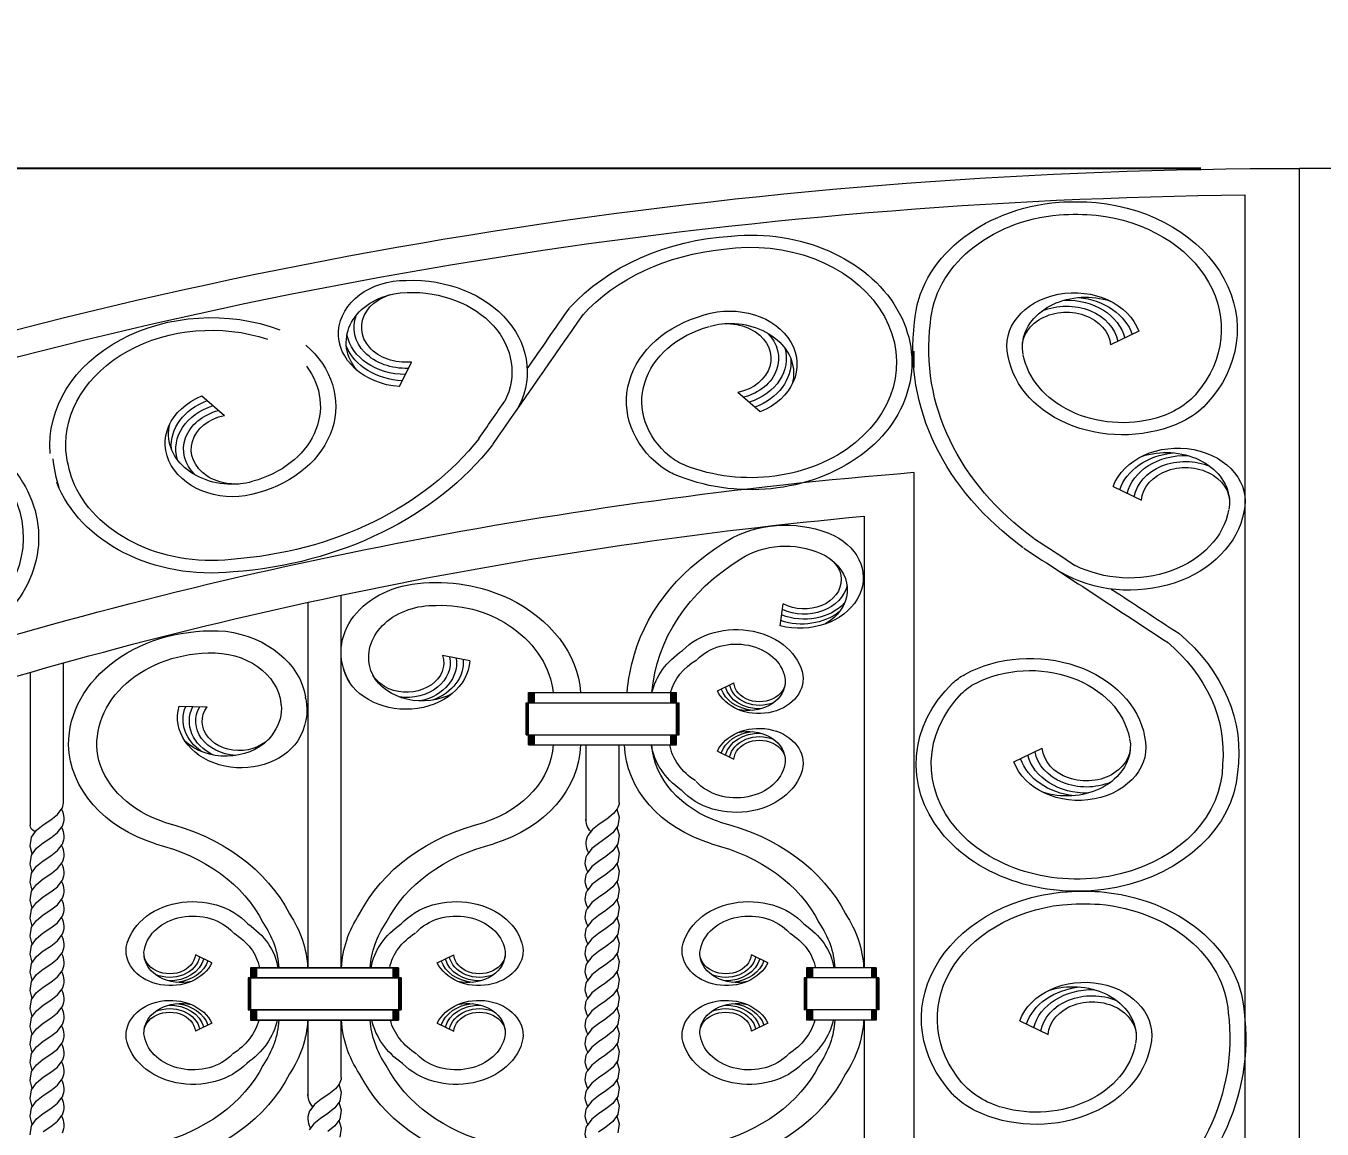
# Model space of a CAD drawing. Header units: inches. Extents: x 16.3 to 32.1, y 12.3 to 22.2.
# Drawn here: x 19.396 to 20.215, y 18.056 to 18.753 of the extents above; entities that cross this region are included whole.
import ezdxf

# ---------------------------------------------------------------- set-up
doc = ezdxf.new("R2010")
doc.units = ezdxf.units.IN
doc.header["$MEASUREMENT"] = 0
doc.styles.get("Standard").update_dxf_attribs({"font": 'arial.ttf'})
doc.dimstyles.get("Standard").update_dxf_attribs({"dimtxt": 0.1, "dimasz": 0.18, "dimexe": 0.18, "dimexo": 0.0625, "dimgap": 0.09, "dimtad": 0, "dimtoh": 1, "dimdec": 4, "dimzin": 0, "dimdsep": 46, "dimtxsty": 'Standard', "dimblk": 'OBLIQUE', "dimcen": 0.09, "dimadec": 0, "dimazin": 0, "dimtfac": 1, "dimtdec": 4, "dimtofl": 0, "dimtmove": 0, "dimatfit": 3, "dimldrblk": 'OBLIQUE', "dimfxl": 1, "dimtolj": 1, "dimtzin": 0, "dimarcsym": 0})

# ---------------------------------------------------------------- blocks, each defined once
blk = doc.blocks.new('_Oblique')
at = {"color": 0, "linetype": 'ByBlock', "lineweight": -2}
blk.add_line((-0.5, -0.5), (0.5, 0.5), dxfattribs=at)
blk = doc.blocks.new('*D2')
at = {"color": 0, "lineweight": -2, "transparency": 16777216}
for p, q in [((20.1381, 18.66304), (17.517, 18.66304)), ((17.697, 18.66304), (17.697, 17.95961)), ((17.697, 16.65912), (17.697, 17.36255)), ((20.1381, 16.65912), (17.517, 16.65912))]:
    blk.add_line(p, q, dxfattribs=at)
at = {"layer": 'Defpoints', "color": 0, "lineweight": 9, "transparency": 16777216}
for p in [(17.697, 18.66304), (20.2006, 18.66304), (20.2006, 16.65912)]:
    blk.add_point(p, dxfattribs=at)
at = {"color": 0, "lineweight": -2, "transparency": 16777216, "xscale": 0.18, "yscale": 0.18, "zscale": 0.18}
for p, rotation in [((17.697, 18.66304), 90), ((17.697, 16.65912), 270)]:
    blk.add_blockref('_Oblique', p, dxfattribs=dict(at, rotation=rotation))
at = {"color": 0, "lineweight": 9, "transparency": 16777216, "insert": (17.697, 17.66108), "char_height": 0.1, "attachment_point": 5, "rotation": 90}
blk.add_mtext('\\A1;2.0039', dxfattribs=at)

msp = doc.modelspace()

# ---------------------------------------------------------------- linework, layer by layer
at = {"lineweight": 9}
for p, q in [((20.2006, 16.65912), (20.2006, 18.66304)), ((20.2006, 16.65912), (20.2006, 18.66304)), ((20.16606, 18.64631), (20.16606, 17.6204)), ((20.09907, 18.56024), (20.08117, 18.55154)), ((19.95692, 18.54771), (19.95692, 18.53724)), ((19.63238, 18.52522), (19.63979, 18.54076)), ((19.50757, 18.51933), (19.52173, 18.50706)), ((19.86006, 18.50936), (19.8459, 18.52163)), ((19.95692, 18.47111), (19.95692, 17.6204)), ((20.08283, 18.46214), (20.10073, 18.45344)), ((19.92555, 18.4434), (19.92555, 18.15827)), ((19.57454, 18.15827), (19.57454, 18.38905)), ((19.59545, 18.15827), (19.59545, 18.39353)), ((19.87257, 18.37417), (19.87456, 18.38804)), ((19.6766, 18.35206), (19.65946, 18.35533)), ((19.41995, 18.3507), (19.41995, 18.26361)), ((19.39904, 18.3448), (19.39904, 18.24825)), ((19.83296, 18.33319), (19.8434, 18.33827)), ((19.7138, 18.29894), (19.7138, 18.33204)), ((19.7138, 18.33204), (19.8072, 18.33204)), ((19.7138, 18.3256), (19.7138, 18.33204)), ((19.71462, 18.3256), (19.71462, 18.33204)), ((19.71527, 18.3256), (19.71527, 18.33204)), ((19.71576, 18.3256), (19.71576, 18.33204)), ((19.71617, 18.3256), (19.71617, 18.33204)), ((19.71649, 18.3256), (19.71649, 18.33204)), ((19.71674, 18.3256), (19.71674, 18.33204)), ((19.7169, 18.3256), (19.7169, 18.33204)), ((19.71745, 18.3256), (19.71745, 18.33204)), ((19.80355, 18.3256), (19.80355, 18.33204)), ((19.8041, 18.3256), (19.8041, 18.33204)), ((19.80426, 18.3256), (19.80426, 18.33204)), ((19.80451, 18.3256), (19.80451, 18.33204)), ((19.80483, 18.3256), (19.80483, 18.33204)), ((19.80524, 18.3256), (19.80524, 18.33204)), ((19.80573, 18.3256), (19.80573, 18.33204)), ((19.80638, 18.3256), (19.80638, 18.33204)), ((19.8072, 18.29894), (19.8072, 18.33204)), ((19.8072, 18.3256), (19.8072, 18.33204)), ((19.49315, 18.32337), (19.51078, 18.32301)), ((19.71217, 18.30539), (19.71217, 18.3256)), ((19.71217, 18.3256), (19.80883, 18.3256)), ((19.71266, 18.30539), (19.71266, 18.3256)), ((19.71307, 18.30539), (19.71307, 18.3256)), ((19.7134, 18.30539), (19.7134, 18.3256)), ((19.71356, 18.30539), (19.71356, 18.3256)), ((19.80744, 18.30539), (19.80744, 18.3256)), ((19.8076, 18.30539), (19.8076, 18.3256)), ((19.80793, 18.30539), (19.80793, 18.3256)), ((19.80834, 18.30539), (19.80834, 18.3256)), ((19.80883, 18.30539), (19.80883, 18.3256)), ((19.71217, 18.30539), (19.80883, 18.30539)), ((19.7138, 18.29894), (19.7138, 18.30539)), ((19.7138, 18.29894), (19.8072, 18.29894)), ((19.71462, 18.29894), (19.71462, 18.30539)), ((19.71527, 18.29894), (19.71527, 18.30539)), ((19.71576, 18.29894), (19.71576, 18.30539)), ((19.71617, 18.29894), (19.71617, 18.30539)), ((19.71649, 18.29894), (19.71649, 18.30539)), ((19.71674, 18.29894), (19.71674, 18.30539)), ((19.7169, 18.29894), (19.7169, 18.30539)), ((19.71745, 18.29894), (19.71745, 18.30539)), ((19.75004, 18.25111), (19.75004, 18.29894)), ((19.77096, 18.26264), (19.77096, 18.29894)), ((19.80355, 18.29894), (19.80355, 18.30539)), ((19.8041, 18.29894), (19.8041, 18.30539)), ((19.80426, 18.29894), (19.80426, 18.30539)), ((19.80451, 18.29894), (19.80451, 18.30539)), ((19.80483, 18.29894), (19.80483, 18.30539)), ((19.80524, 18.29894), (19.80524, 18.30539)), ((19.80573, 18.29894), (19.80573, 18.30539)), ((19.80638, 18.29894), (19.80638, 18.30539)), ((19.8072, 18.29894), (19.8072, 18.30539)), ((19.83296, 18.29496), (19.8434, 18.28989)), ((20.0202, 18.28819), (20.0381, 18.29689)), ((19.41636, 18.25502), (19.41927, 18.25892)), ((19.41927, 18.25892), (19.41927, 18.25894)), ((19.76962, 18.25859), (19.76749, 18.25559)), ((19.76954, 18.25847), (19.77097, 18.25343)), ((19.40302, 18.24508), (19.40736, 18.24858)), ((19.40736, 18.24858), (19.4121, 18.25173)), ((19.4121, 18.25173), (19.41636, 18.25502)), ((19.75841, 18.24893), (19.75415, 18.24564)), ((19.76315, 18.25209), (19.75841, 18.24893)), ((19.76749, 18.25559), (19.76315, 18.25209)), ((19.77097, 18.25343), (19.77005, 18.2478)), ((19.39903, 18.23512), (19.39995, 18.24075)), ((19.39995, 18.24075), (19.40302, 18.24508)), ((19.40736, 18.23719), (19.4121, 18.24034)), ((19.4121, 18.24034), (19.41636, 18.24363)), ((19.41636, 18.24363), (19.41927, 18.24753)), ((19.41927, 18.24753), (19.41927, 18.24754)), ((19.75124, 18.24175), (19.75123, 18.24173)), ((19.75415, 18.24564), (19.75124, 18.24175)), ((19.76698, 18.24347), (19.76264, 18.23997)), ((19.77005, 18.2478), (19.76698, 18.24347)), ((19.76954, 18.24707), (19.77097, 18.24203)), ((19.77097, 18.24203), (19.77005, 18.2364)), ((19.40046, 18.23008), (19.39903, 18.23512)), ((19.39995, 18.22936), (19.40302, 18.23368)), ((19.40302, 18.23368), (19.40736, 18.23719)), ((19.4121, 18.22895), (19.41636, 18.23223)), ((19.41636, 18.23223), (19.41927, 18.23613)), ((19.41927, 18.23613), (19.41927, 18.23615)), ((19.75363, 18.23353), (19.75072, 18.22963)), ((19.7579, 18.23681), (19.75363, 18.23353)), ((19.76264, 18.23997), (19.7579, 18.23681)), ((19.76698, 18.23207), (19.76264, 18.22857)), ((19.77005, 18.2364), (19.76698, 18.23207)), ((19.76954, 18.23568), (19.77097, 18.23064)), ((19.39903, 18.22373), (19.39995, 18.22936)), ((19.40046, 18.21869), (19.39903, 18.22373)), ((19.40302, 18.22229), (19.40736, 18.22579)), ((19.40736, 18.22579), (19.4121, 18.22895)), ((19.41636, 18.22084), (19.41927, 18.22474)), ((19.41927, 18.22474), (19.41927, 18.22475)), ((19.75072, 18.22963), (19.75072, 18.22961)), ((19.7579, 18.22542), (19.75363, 18.22213)), ((19.76264, 18.22857), (19.7579, 18.22542)), ((19.77005, 18.22501), (19.76698, 18.22068)), ((19.76954, 18.22428), (19.77097, 18.21924)), ((19.77097, 18.23064), (19.77005, 18.22501)), ((19.39903, 18.21233), (19.39995, 18.21796)), ((19.39995, 18.21796), (19.40302, 18.22229)), ((19.40736, 18.2144), (19.4121, 18.21755)), ((19.4121, 18.21755), (19.41636, 18.22084)), ((19.75363, 18.22213), (19.75072, 18.21823)), ((19.75072, 18.21823), (19.75072, 18.21821)), ((19.76264, 18.21718), (19.7579, 18.21402)), ((19.76698, 18.22068), (19.76264, 18.21718)), ((19.77097, 18.21924), (19.77005, 18.21361)), ((19.40046, 18.20729), (19.39903, 18.21233)), ((19.39995, 18.20657), (19.40302, 18.21089)), ((19.40302, 18.21089), (19.40736, 18.2144)), ((19.4121, 18.20616), (19.41636, 18.20944)), ((19.41636, 18.20944), (19.41927, 18.21334)), ((19.41927, 18.21334), (19.41927, 18.21336)), ((19.75363, 18.21074), (19.75072, 18.20684)), ((19.7579, 18.21402), (19.75363, 18.21074)), ((19.76698, 18.20928), (19.76264, 18.20578)), ((19.77005, 18.21361), (19.76698, 18.20928)), ((19.76954, 18.21289), (19.77097, 18.20785)), ((19.77097, 18.20785), (19.77005, 18.20222)), ((19.39903, 18.20094), (19.39995, 18.20657)), ((19.40046, 18.1959), (19.39903, 18.20094)), ((19.39995, 18.19517), (19.40302, 18.1995)), ((19.40302, 18.1995), (19.40736, 18.203)), ((19.40736, 18.203), (19.4121, 18.20616)), ((19.41636, 18.19805), (19.41927, 18.20195)), ((19.41927, 18.20195), (19.41927, 18.20196)), ((19.75072, 18.20684), (19.75072, 18.20682)), ((19.75363, 18.19934), (19.75072, 18.19544)), ((19.7579, 18.20263), (19.75363, 18.19934)), ((19.76264, 18.20578), (19.7579, 18.20263)), ((19.77005, 18.20222), (19.76698, 18.19789)), ((19.76954, 18.20149), (19.77097, 18.19645)), ((19.39903, 18.18954), (19.39995, 18.19517)), ((19.40302, 18.1881), (19.40736, 18.19161)), ((19.40736, 18.19161), (19.4121, 18.19476)), ((19.4121, 18.19476), (19.41636, 18.19805)), ((19.75072, 18.19544), (19.75072, 18.19542)), ((19.7579, 18.19123), (19.75363, 18.18795)), ((19.76264, 18.19439), (19.7579, 18.19123)), ((19.76698, 18.19789), (19.76264, 18.19439)), ((19.77097, 18.19645), (19.77005, 18.19082)), ((19.40046, 18.1845), (19.39903, 18.18954)), ((19.39903, 18.17815), (19.39995, 18.18378)), ((19.39995, 18.18378), (19.40302, 18.1881)), ((19.40736, 18.18021), (19.4121, 18.18337)), ((19.4121, 18.18337), (19.41636, 18.18665)), ((19.41636, 18.18665), (19.41927, 18.19055)), ((19.41927, 18.19055), (19.41927, 18.19057)), ((19.75363, 18.18795), (19.75072, 18.18405)), ((19.75072, 18.18405), (19.75072, 18.18403)), ((19.76264, 18.18299), (19.7579, 18.17984)), ((19.76698, 18.18649), (19.76264, 18.18299)), ((19.77005, 18.19082), (19.76698, 18.18649)), ((19.76954, 18.1901), (19.77097, 18.18506)), ((19.77097, 18.18506), (19.77005, 18.17943)), ((19.40046, 18.17311), (19.39903, 18.17815)), ((19.39995, 18.17238), (19.40302, 18.17671)), ((19.40302, 18.17671), (19.40736, 18.18021)), ((19.4121, 18.17197), (19.41636, 18.17526)), ((19.41636, 18.17526), (19.41927, 18.17916)), ((19.41927, 18.17916), (19.41927, 18.17917)), ((19.75363, 18.17655), (19.75072, 18.17265)), ((19.7579, 18.17984), (19.75363, 18.17655)), ((19.76698, 18.1751), (19.76264, 18.1716)), ((19.77005, 18.17943), (19.76698, 18.1751)), ((19.76954, 18.1787), (19.77097, 18.17366)), ((19.39903, 18.16675), (19.39995, 18.17238)), ((19.40046, 18.16171), (19.39903, 18.16675)), ((19.40302, 18.16532), (19.40736, 18.16882)), ((19.40736, 18.16882), (19.4121, 18.17197)), ((19.41636, 18.16386), (19.41927, 18.16776)), ((19.41927, 18.16776), (19.41927, 18.16778)), ((19.51385, 18.16142), (19.50342, 18.16649)), ((19.65614, 18.16142), (19.66658, 18.16649)), ((19.75072, 18.17265), (19.75072, 18.17264)), ((19.7579, 18.16844), (19.75363, 18.16516)), ((19.76264, 18.1716), (19.7579, 18.16844)), ((19.77005, 18.16803), (19.76698, 18.16371)), ((19.76954, 18.16731), (19.77097, 18.16227)), ((19.77097, 18.17366), (19.77005, 18.16803)), ((19.86486, 18.16142), (19.85442, 18.16649)), ((19.39903, 18.15536), (19.39995, 18.16099)), ((19.39995, 18.16099), (19.40302, 18.16532)), ((19.40736, 18.15742), (19.4121, 18.16058)), ((19.4121, 18.16058), (19.41636, 18.16386)), ((19.5383, 18.15827), (19.5383, 18.12517)), ((19.5383, 18.15827), (19.5383, 18.15182)), ((19.5383, 18.15827), (19.5383, 18.15182)), ((19.5383, 18.15827), (19.5383, 18.12517)), ((19.5383, 18.15827), (19.63169, 18.15827)), ((19.63169, 18.15827), (19.5383, 18.15827)), ((19.53912, 18.15827), (19.53912, 18.15182)), ((19.53912, 18.15827), (19.53912, 18.15182)), ((19.53977, 18.15827), (19.53977, 18.15182)), ((19.53977, 18.15827), (19.53977, 18.15182)), ((19.54026, 18.15827), (19.54026, 18.15182)), ((19.54026, 18.15827), (19.54026, 18.15182)), ((19.54066, 18.15827), (19.54066, 18.15182)), ((19.54066, 18.15827), (19.54066, 18.15182)), ((19.54099, 18.15827), (19.54099, 18.15182)), ((19.54099, 18.15827), (19.54099, 18.15182)), ((19.54123, 18.15827), (19.54123, 18.15182)), ((19.54123, 18.15827), (19.54123, 18.15182)), ((19.5414, 18.15827), (19.5414, 18.15182)), ((19.5414, 18.15827), (19.5414, 18.15182)), ((19.54195, 18.15827), (19.54195, 18.15182)), ((19.54195, 18.15827), (19.54195, 18.15182)), ((19.62805, 18.15827), (19.62805, 18.15182)), ((19.62805, 18.15827), (19.62805, 18.15182)), ((19.6286, 18.15827), (19.6286, 18.15182)), ((19.6286, 18.15827), (19.6286, 18.15182)), ((19.62876, 18.15827), (19.62876, 18.15182)), ((19.62876, 18.15827), (19.62876, 18.15182)), ((19.62901, 18.15827), (19.62901, 18.15182)), ((19.62901, 18.15827), (19.62901, 18.15182)), ((19.62933, 18.15827), (19.62933, 18.15182)), ((19.62933, 18.15827), (19.62933, 18.15182)), ((19.62974, 18.15827), (19.62974, 18.15182)), ((19.62974, 18.15827), (19.62974, 18.15182)), ((19.63023, 18.15827), (19.63023, 18.15182)), ((19.63023, 18.15827), (19.63023, 18.15182)), ((19.63088, 18.15827), (19.63088, 18.15182)), ((19.63088, 18.15827), (19.63088, 18.15182)), ((19.63169, 18.15827), (19.63169, 18.12517)), ((19.63169, 18.15827), (19.63169, 18.15182)), ((19.63169, 18.15827), (19.63169, 18.15182)), ((19.63169, 18.15827), (19.63169, 18.12517)), ((19.75363, 18.16516), (19.75072, 18.16126)), ((19.75072, 18.16126), (19.75072, 18.16124)), ((19.76264, 18.1602), (19.7579, 18.15705)), ((19.76698, 18.16371), (19.76264, 18.1602)), ((19.77097, 18.16227), (19.77005, 18.15664)), ((19.93328, 18.15827), (19.88931, 18.15827)), ((19.88931, 18.15827), (19.88931, 18.15182)), ((19.88931, 18.15827), (19.88931, 18.12517)), ((19.89012, 18.15827), (19.89012, 18.15182)), ((19.89077, 18.15827), (19.89077, 18.15182)), ((19.89126, 18.15827), (19.89126, 18.15182)), ((19.89167, 18.15827), (19.89167, 18.15182)), ((19.89199, 18.15827), (19.89199, 18.15182)), ((19.89224, 18.15827), (19.89224, 18.15182)), ((19.8924, 18.15827), (19.8924, 18.15182)), ((19.89295, 18.15827), (19.89295, 18.15182)), ((19.93019, 18.15827), (19.93019, 18.15182)), ((19.93035, 18.15827), (19.93035, 18.15182)), ((19.93059, 18.15827), (19.93059, 18.15182)), ((19.93092, 18.15827), (19.93092, 18.15182)), ((19.93133, 18.15827), (19.93133, 18.15182)), ((19.93182, 18.15827), (19.93182, 18.15182)), ((19.93247, 18.15827), (19.93247, 18.15182)), ((19.93328, 18.15827), (19.93328, 18.12517)), ((19.40046, 18.15032), (19.39903, 18.15536)), ((19.39995, 18.14959), (19.40302, 18.15392)), ((19.40302, 18.15392), (19.40736, 18.15742)), ((19.4121, 18.14918), (19.41636, 18.15247)), ((19.41636, 18.15247), (19.41927, 18.15637)), ((19.41927, 18.15637), (19.41927, 18.15639)), ((19.53667, 18.15182), (19.53667, 18.13162)), ((19.53667, 18.15182), (19.53667, 18.13162)), ((19.53667, 18.15182), (19.63332, 18.15182)), ((19.63332, 18.15182), (19.53667, 18.15182)), ((19.53716, 18.15182), (19.53716, 18.13162)), ((19.53716, 18.15182), (19.53716, 18.13162)), ((19.53757, 18.15182), (19.53757, 18.13162)), ((19.53757, 18.15182), (19.53757, 18.13162)), ((19.53789, 18.15182), (19.53789, 18.13162)), ((19.53789, 18.15182), (19.53789, 18.13162)), ((19.53806, 18.15182), (19.53806, 18.13162)), ((19.53806, 18.15182), (19.53806, 18.13162)), ((19.63194, 18.15182), (19.63194, 18.13162)), ((19.63194, 18.15182), (19.63194, 18.13162)), ((19.6321, 18.15182), (19.6321, 18.13162)), ((19.6321, 18.15182), (19.6321, 18.13162)), ((19.63243, 18.15182), (19.63243, 18.13162)), ((19.63243, 18.15182), (19.63243, 18.13162)), ((19.63283, 18.15182), (19.63283, 18.13162)), ((19.63283, 18.15182), (19.63283, 18.13162)), ((19.63332, 18.15182), (19.63332, 18.13162)), ((19.63332, 18.15182), (19.63332, 18.13162)), ((19.75363, 18.15376), (19.75072, 18.14986)), ((19.7579, 18.15705), (19.75363, 18.15376)), ((19.76698, 18.15231), (19.76264, 18.14881)), ((19.77005, 18.15664), (19.76698, 18.15231)), ((19.76954, 18.15591), (19.77097, 18.15087)), ((19.77097, 18.15087), (19.77005, 18.14524)), ((19.93491, 18.15182), (19.88768, 18.15182)), ((19.88768, 18.15182), (19.88768, 18.13162)), ((19.88817, 18.15182), (19.88817, 18.13162)), ((19.88857, 18.15182), (19.88857, 18.13162)), ((19.8889, 18.15182), (19.8889, 18.13162)), ((19.88906, 18.15182), (19.88906, 18.13162)), ((19.93353, 18.15182), (19.93353, 18.13162)), ((19.93369, 18.15182), (19.93369, 18.13162)), ((19.93401, 18.15182), (19.93401, 18.13162)), ((19.93442, 18.15182), (19.93442, 18.13162)), ((19.93491, 18.15182), (19.93491, 18.13162)), ((19.39903, 18.14396), (19.39995, 18.14959)), ((19.40046, 18.13892), (19.39903, 18.14396)), ((19.39995, 18.1382), (19.40302, 18.14253)), ((19.40302, 18.14253), (19.40736, 18.14603)), ((19.40736, 18.14603), (19.4121, 18.14918)), ((19.41636, 18.14107), (19.41927, 18.14497)), ((19.41927, 18.14497), (19.41927, 18.14499)), ((19.75072, 18.14986), (19.75072, 18.14985)), ((19.75363, 18.14237), (19.75072, 18.13847)), ((19.7579, 18.14565), (19.75363, 18.14237)), ((19.76264, 18.14881), (19.7579, 18.14565)), ((19.77005, 18.14524), (19.76698, 18.14092)), ((19.76954, 18.14452), (19.77097, 18.13948)), ((19.39903, 18.13257), (19.39995, 18.1382)), ((19.40302, 18.13113), (19.40736, 18.13463)), ((19.40736, 18.13463), (19.4121, 18.13779)), ((19.4121, 18.13779), (19.41636, 18.14107)), ((19.75072, 18.13847), (19.75072, 18.13845)), ((19.7579, 18.13426), (19.75363, 18.13097)), ((19.76264, 18.13741), (19.7579, 18.13426)), ((19.76698, 18.14092), (19.76264, 18.13741)), ((19.77005, 18.13385), (19.76698, 18.12952)), ((19.77097, 18.13948), (19.77005, 18.13385)), ((19.40046, 18.12753), (19.39903, 18.13257)), ((19.39903, 18.12117), (19.39995, 18.1268)), ((19.39995, 18.1268), (19.40302, 18.13113)), ((19.40736, 18.12324), (19.4121, 18.12639)), ((19.4121, 18.12639), (19.41636, 18.12968)), ((19.41636, 18.12968), (19.41927, 18.13358)), ((19.41927, 18.13358), (19.41927, 18.1336)), ((19.53667, 18.13162), (19.63332, 18.13162)), ((19.63332, 18.13162), (19.53667, 18.13162)), ((19.5383, 18.13162), (19.5383, 18.12517)), ((19.5383, 18.13162), (19.5383, 18.12517)), ((19.53912, 18.13162), (19.53912, 18.12517)), ((19.53912, 18.13162), (19.53912, 18.12517)), ((19.53977, 18.13162), (19.53977, 18.12517)), ((19.53977, 18.13162), (19.53977, 18.12517)), ((19.54026, 18.13162), (19.54026, 18.12517)), ((19.54026, 18.13162), (19.54026, 18.12517)), ((19.54066, 18.13162), (19.54066, 18.12517)), ((19.54066, 18.13162), (19.54066, 18.12517)), ((19.54099, 18.13162), (19.54099, 18.12517)), ((19.54099, 18.13162), (19.54099, 18.12517)), ((19.54123, 18.13162), (19.54123, 18.12517)), ((19.54123, 18.13162), (19.54123, 18.12517)), ((19.5414, 18.13162), (19.5414, 18.12517)), ((19.5414, 18.13162), (19.5414, 18.12517)), ((19.54195, 18.13162), (19.54195, 18.12517)), ((19.54195, 18.13162), (19.54195, 18.12517)), ((19.62805, 18.13162), (19.62805, 18.12517)), ((19.62805, 18.13162), (19.62805, 18.12517)), ((19.6286, 18.13162), (19.6286, 18.12517)), ((19.6286, 18.13162), (19.6286, 18.12517)), ((19.62876, 18.13162), (19.62876, 18.12517)), ((19.62876, 18.13162), (19.62876, 18.12517)), ((19.62901, 18.13162), (19.62901, 18.12517)), ((19.62901, 18.13162), (19.62901, 18.12517)), ((19.62933, 18.13162), (19.62933, 18.12517)), ((19.62933, 18.13162), (19.62933, 18.12517)), ((19.62974, 18.13162), (19.62974, 18.12517)), ((19.62974, 18.13162), (19.62974, 18.12517)), ((19.63023, 18.13162), (19.63023, 18.12517)), ((19.63023, 18.13162), (19.63023, 18.12517)), ((19.63088, 18.13162), (19.63088, 18.12517)), ((19.63088, 18.13162), (19.63088, 18.12517)), ((19.63169, 18.13162), (19.63169, 18.12517)), ((19.63169, 18.13162), (19.63169, 18.12517)), ((19.75363, 18.13097), (19.75072, 18.12707)), ((19.75072, 18.12707), (19.75072, 18.12706)), ((19.76264, 18.12602), (19.7579, 18.12286)), ((19.76698, 18.12952), (19.76264, 18.12602)), ((19.76954, 18.13312), (19.77097, 18.12808)), ((19.77097, 18.12808), (19.77005, 18.12245)), ((19.93491, 18.13162), (19.88768, 18.13162)), ((19.88931, 18.13162), (19.88931, 18.12517)), ((19.89012, 18.13162), (19.89012, 18.12517)), ((19.89077, 18.13162), (19.89077, 18.12517)), ((19.89126, 18.13162), (19.89126, 18.12517)), ((19.89167, 18.13162), (19.89167, 18.12517)), ((19.89199, 18.13162), (19.89199, 18.12517)), ((19.89224, 18.13162), (19.89224, 18.12517)), ((19.8924, 18.13162), (19.8924, 18.12517)), ((19.89295, 18.13162), (19.89295, 18.12517)), ((19.93019, 18.13162), (19.93019, 18.12517)), ((19.93035, 18.13162), (19.93035, 18.12517)), ((19.93059, 18.13162), (19.93059, 18.12517)), ((19.93092, 18.13162), (19.93092, 18.12517)), ((19.93133, 18.13162), (19.93133, 18.12517)), ((19.93182, 18.13162), (19.93182, 18.12517)), ((19.93247, 18.13162), (19.93247, 18.12517)), ((19.40046, 18.11613), (19.39903, 18.12117)), ((19.39995, 18.11541), (19.40302, 18.11974)), ((19.40302, 18.11974), (19.40736, 18.12324)), ((19.4121, 18.115), (19.41636, 18.11828)), ((19.41636, 18.11828), (19.41927, 18.12218)), ((19.41927, 18.12218), (19.41927, 18.1222)), ((19.51385, 18.12318), (19.50342, 18.11811)), ((19.5383, 18.12517), (19.63169, 18.12517)), ((19.63169, 18.12517), (19.5383, 18.12517)), ((19.57454, 18.07734), (19.57454, 18.12517)), ((19.59545, 18.08886), (19.59545, 18.12517)), ((19.65614, 18.12318), (19.66658, 18.11811)), ((19.75363, 18.11958), (19.75072, 18.11568)), ((19.7579, 18.12286), (19.75363, 18.11958)), ((19.76698, 18.11813), (19.76264, 18.11462)), ((19.77005, 18.12245), (19.76698, 18.11813)), ((19.76954, 18.12173), (19.77097, 18.11669)), ((19.86486, 18.12318), (19.85442, 18.11811)), ((19.93328, 18.12517), (19.88931, 18.12517)), ((19.92555, 18.12517), (19.92555, 17.81072)), ((20.02392, 18.12478), (20.04181, 18.11609)), ((19.39903, 18.10978), (19.39995, 18.11541)), ((19.40046, 18.10474), (19.39903, 18.10978)), ((19.40302, 18.10834), (19.40736, 18.11184)), ((19.40736, 18.11184), (19.4121, 18.115)), ((19.41636, 18.10689), (19.41927, 18.11079)), ((19.41927, 18.11079), (19.41927, 18.11081)), ((19.75072, 18.11568), (19.75072, 18.11566)), ((19.7579, 18.11147), (19.75363, 18.10818)), ((19.76264, 18.11462), (19.7579, 18.11147)), ((19.77005, 18.11106), (19.76698, 18.10673)), ((19.76954, 18.11033), (19.77097, 18.10529)), ((19.77097, 18.11669), (19.77005, 18.11106)), ((19.39903, 18.09838), (19.39995, 18.10401)), ((19.39995, 18.10401), (19.40302, 18.10834)), ((19.40736, 18.10045), (19.4121, 18.1036)), ((19.4121, 18.1036), (19.41636, 18.10689)), ((19.75363, 18.10818), (19.75072, 18.10428)), ((19.75072, 18.10428), (19.75072, 18.10427)), ((19.76264, 18.10323), (19.7579, 18.10008)), ((19.76698, 18.10673), (19.76264, 18.10323)), ((19.77097, 18.10529), (19.77005, 18.09966)), ((19.40046, 18.09334), (19.39903, 18.09838)), ((19.39995, 18.09262), (19.40302, 18.09695)), ((19.40302, 18.09695), (19.40736, 18.10045)), ((19.4121, 18.09221), (19.41636, 18.09549)), ((19.41636, 18.09549), (19.41927, 18.09939)), ((19.41927, 18.09939), (19.41927, 18.09941)), ((19.75363, 18.09679), (19.75072, 18.09289)), ((19.75072, 18.09289), (19.75072, 18.09287)), ((19.7579, 18.10008), (19.75363, 18.09679)), ((19.76698, 18.09534), (19.76264, 18.09183)), ((19.77005, 18.09966), (19.76698, 18.09534)), ((19.76954, 18.09894), (19.77097, 18.0939)), ((19.77097, 18.0939), (19.77005, 18.08827)), ((19.39903, 18.08699), (19.39995, 18.09262)), ((19.40046, 18.08195), (19.39903, 18.08699)), ((19.39995, 18.08122), (19.40302, 18.08555)), ((19.40302, 18.08555), (19.40736, 18.08905)), ((19.40736, 18.08905), (19.4121, 18.09221)), ((19.41636, 18.0841), (19.41927, 18.088)), ((19.41927, 18.088), (19.41927, 18.08802)), ((19.59412, 18.08481), (19.59199, 18.08181)), ((19.59403, 18.08469), (19.59546, 18.07965)), ((19.75363, 18.08539), (19.75072, 18.08149)), ((19.7579, 18.08868), (19.75363, 18.08539)), ((19.76264, 18.09183), (19.7579, 18.08868)), ((19.77005, 18.08827), (19.76698, 18.08394)), ((19.76954, 18.08754), (19.77097, 18.0825)), ((19.39903, 18.07559), (19.39995, 18.08122)), ((19.40302, 18.07416), (19.40736, 18.07766)), ((19.40736, 18.07766), (19.4121, 18.08081)), ((19.4121, 18.08081), (19.41636, 18.0841)), ((19.41636, 18.0727), (19.41927, 18.0766)), ((19.41927, 18.0766), (19.41927, 18.07662)), ((19.58765, 18.07831), (19.58291, 18.07516)), ((19.59199, 18.08181), (19.58765, 18.07831)), ((19.59546, 18.07965), (19.59455, 18.07402)), ((19.75072, 18.08149), (19.75072, 18.08148)), ((19.7579, 18.07729), (19.75363, 18.074)), ((19.76264, 18.08044), (19.7579, 18.07729)), ((19.76698, 18.08394), (19.76264, 18.08044)), ((19.77005, 18.07687), (19.76698, 18.07255)), ((19.77097, 18.0825), (19.77005, 18.07687)), ((19.40046, 18.07055), (19.39903, 18.07559)), ((19.39903, 18.0642), (19.39995, 18.06983)), ((19.39995, 18.06983), (19.40302, 18.07416)), ((19.40736, 18.06626), (19.4121, 18.06942)), ((19.4121, 18.06942), (19.41636, 18.0727)), ((19.57864, 18.07187), (19.57573, 18.06797)), ((19.58291, 18.07516), (19.57864, 18.07187)), ((19.59148, 18.0697), (19.58713, 18.06619)), ((19.59455, 18.07402), (19.59148, 18.0697)), ((19.59403, 18.0733), (19.59546, 18.06826)), ((19.59546, 18.06826), (19.59455, 18.06263)), ((19.75363, 18.074), (19.75072, 18.0701)), ((19.75072, 18.0701), (19.75072, 18.07008)), ((19.76264, 18.06905), (19.7579, 18.06589)), ((19.76698, 18.07255), (19.76264, 18.06905)), ((19.76954, 18.07615), (19.77097, 18.07111)), ((19.77097, 18.07111), (19.77005, 18.06548)), ((19.40046, 18.05916), (19.39903, 18.0642)), ((19.39995, 18.05844), (19.40302, 18.06276)), ((19.40302, 18.06276), (19.40736, 18.06626)), ((19.4121, 18.05802), (19.41636, 18.06131)), ((19.41636, 18.06131), (19.41927, 18.06521)), ((19.41927, 18.06521), (19.41927, 18.06523)), ((19.57573, 18.06797), (19.57573, 18.06795)), ((19.58239, 18.06304), (19.57813, 18.05975)), ((19.58713, 18.06619), (19.58239, 18.06304)), ((19.59455, 18.06263), (19.59148, 18.0583)), ((19.59403, 18.0619), (19.59546, 18.05686)), ((19.75363, 18.0626), (19.75072, 18.0587)), ((19.7579, 18.06589), (19.75363, 18.0626)), ((19.76698, 18.06115), (19.76264, 18.05765)), ((19.77005, 18.06548), (19.76698, 18.06115)), ((19.76954, 18.06475), (19.77097, 18.05971)), ((19.39903, 18.0528), (19.39995, 18.05844)), ((19.40736, 18.05487), (19.4121, 18.05802)), ((19.57813, 18.05975), (19.57522, 18.05585)), ((19.59148, 18.0583), (19.58713, 18.0548)), ((19.59546, 18.05686), (19.59455, 18.05123)), ((19.75072, 18.0587), (19.75072, 18.05869)), ((19.76264, 18.05765), (19.7579, 18.0545)), ((19.77097, 18.05971), (19.77005, 18.05408))]:
    msp.add_line(p, q, dxfattribs=at)
at = {"lineweight": 9, "extrusion": (0, 0, -1)}
for centre, major_axis, start_param, end_param in [((20.2006, 16.59431), (2.61432, 0), 4.332138, 4.712389), ((20.2006, 16.59431), (-2.5934, 0), 1.190545, 1.557478), ((20.05924, 18.56153), (0.10193, 0), 3.196077, 4.610275), ((20.05874, 18.53018), (0.14136, 0), 4.642319, 4.80736), ((20.05924, 18.56153), (-0.10193, 0), 1.697812, 3.770406), ((20.05924, 18.56153), (0.09189, 0), 3.19367, 4.599078), ((20.05872, 18.53197), (-0.12903, 0), 1.494203, 1.675052), ((20.05924, 18.56153), (-0.09189, 0), 1.71177, 3.727952), ((19.8527, 18.51035), (0.13945, 0), 3.766416, 4.634106), ((19.8527, 18.51035), (0.13945, 0), 3.766416, 4.634106), ((19.85415, 18.54055), (0.1016, 0), 4.590437, 8.355007), ((19.8541, 18.54049), (0.09196, 0), 4.526032, 8.321415), ((19.8527, 18.51035), (0.12941, 0), 3.766416, 4.59125), ((19.63629, 18.55872), (0.04251, 0), 1.662999, 4.718824), ((19.63997, 18.53465), (0.07301, 0), 4.665774, 6.725201), ((19.63624, 18.56263), (0.02786, 0), 1.443045, 4.721778), ((19.63997, 18.53465), (0.0633, 0), 4.665774, 6.664784), ((20.05823, 18.55088), (0.04251, 0), 2.945419, 6.001244), ((19.63867, 18.55317), (-0.04001, 0), -0.586649, 1.300117), ((19.84074, 18.53933), (-0.04251, 0), 1.184884, 4.240708), ((20.06556, 18.55007), (0.04001, 0), 3.222533, 5.109299), ((20.05336, 18.55018), (0.03271, 0), 4.223961, 6.143837), ((20.05336, 18.55018), (0.03757, 0), 4.678621, 6.08814), ((20.05602, 18.55005), (0.04015, 0), -1.440537, -0.258804), ((19.51348, 18.48814), (0.10193, 0), 3.078869, 5.151463), ((19.63624, 18.56263), (-0.03271, 0), 4.661999, 6.581875), ((78.11735, -6.83779), (-66.61815, 0), 0.501153, 0.502934), ((78.11735, -6.83779), (66.62819, 0), 3.643696, 3.644527), ((19.8486, 18.51589), (-0.07301, 0), -0.791794, 1.237934), ((20.05336, 18.55018), (-0.02786, 0), -0.199128, 3.079605), ((19.51348, 18.48814), (0.09189, 0), 3.092828, 5.10901), ((19.8486, 18.51589), (-0.0633, 0), -0.760804, 1.237934), ((19.83896, 18.54298), (-0.02786, 0), 1.18193, 4.460663), ((19.84113, 18.53348), (0.04001, 0), 4.603591, 6.490356), ((19.83896, 18.54298), (0.03271, 0), -0.678167, 1.241709), ((20.17185, 18.54904), (0.21545, 0), 2.313994, 3.240774), ((20.17185, 18.54904), (-0.20542, 0), -0.827599, 0.100288), ((19.51903, 18.5128), (0.07301, 0), -0.734535, 1.237934), ((19.63624, 18.56263), (0.03757, 0), 1.576103, 2.985622), ((19.6369, 18.56059), (-0.04015, 0), -1.501731, -0.319998), ((19.83896, 18.54298), (0.03757, 0), -0.223507, 1.186012), ((20.08879, 18.55256), (0.07301, 0), 1.026, 2.998469), ((20.08879, 18.55256), (0.0633, 0), 1.228931, 2.998469), ((19.51903, 18.5128), (-0.0633, 0), 2.609988, 4.379527), ((19.8393, 18.54089), (-0.04015, 0), 3.082113, 4.263846), ((19.52689, 18.48936), (-0.04251, 0), 4.326476, 7.382301), ((20.09266, 18.54396), (0.05176, 0), 0.58636, 1.228931), ((19.30289, 18.42999), (0.1016, 0), 4.538077, 8.302647), ((19.52833, 18.4878), (-0.04015, 0), -0.05948, 1.122253), ((19.52867, 18.48571), (0.03757, 0), 2.918086, 4.327605), ((19.52867, 18.48571), (-0.03271, 0), -0.678167, 1.241709), ((78.11735, -6.83779), (-66.62819, 0), 0.501153, 0.50166), ((20.0998, 18.53818), (0.05176, 0), 0.628813, 1.026), ((19.30284, 18.42993), (0.09196, 0), 4.473672, 8.269055), ((19.52867, 18.48571), (0.02786, 0), 1.18193, 4.460663), ((19.5265, 18.49521), (0.04001, 0), 1.461998, 3.348764), ((19.50774, 18.57801), (0.20542, 0), 0.553459, 1.481346), ((19.50774, 18.57801), (-0.21545, 0), 3.695052, 4.621831), ((20.12366, 18.45278), (-0.04251, 0), 0.281942, 3.337766), ((19.55463, 18.48819), (-0.14136, 0), -0.242355, -0.077314), ((19.55026, 18.49331), (0.12903, 0), 2.875261, 3.05611), ((19.82898, 18.50112), (-0.03622, 0), -1.103363, -0.760804), ((20.12587, 18.45195), (0.04015, 0), 3.400397, 4.58213), ((20.12853, 18.45208), (-0.03757, 0), 0.195046, 1.604564), ((20.12853, 18.45208), (-0.03271, 0), 0.139349, 2.059224), ((20.11634, 18.45197), (-0.04001, 0), 1.173886, 3.060652), ((20.2006, 16.59431), (2.38426, 0), 4.332138, 4.610005), ((19.82275, 18.49518), (-0.03622, 0), -1.069771, -0.791794), ((20.12853, 18.45208), (0.02786, 0), 3.20358, 6.482313), ((19.51348, 18.48814), (0.10193, 0), 1.435541, 2.849739), ((19.51348, 18.48814), (-0.09189, 0), 4.574727, 5.980135), ((20.0931, 18.45446), (-0.07301, 0), 3.284716, 5.344144), ((20.0931, 18.45446), (-0.0633, 0), 3.284716, 5.283726), ((20.2006, 16.59431), (2.35288, 0), 4.332138, 4.59522), ((19.87608, 18.3892), (-0.06132, 0), 0.996105, 2.090898), ((19.93529, 18.32782), (-0.1588, 0), 0.227639, 0.948643), ((19.88483, 18.4045), (0.04024, 0), -1.000669, 1.880258), ((-22.42428, -22.20352), (66.62819, 0), -0.879904, -0.879398), ((19.87608, 18.3892), (-0.04465, 0), 0.88358, 2.090898), ((-22.42428, -22.20352), (66.61815, 0), -0.879904, -0.878123), ((19.93788, 18.32518), (-0.14645, 0), 0.059294, 0.907855), ((19.88779, 18.40331), (0.0234, 0), -1.106699, 2.172034), ((19.8814, 18.39698), (0.03361, 0), -0.826631, 0.953367), ((19.65086, 18.35743), (0.05545, 0), 2.670848, 4.582978), ((19.65549, 18.33158), (0.08845, 0), 4.578692, 5.259267), ((19.88779, 18.40331), (0.02748, 0), 0.174797, 2.094673), ((-22.42428, -22.20352), (66.62819, 0), -0.878954, -0.878123), ((19.65439, 18.35428), (0.04147, 0), 2.966882, 4.739023), ((19.65802, 18.33438), (0.06665, 0), 4.674551, 5.466275), ((19.65242, 18.32761), (0.09434, 0), -1.023747, -0.059481), ((19.88779, 18.40331), (0.03155, 0), 0.629457, 2.038976), ((19.88631, 18.40198), (0.03372, 0), 0.793484, 1.975217), ((19.51415, 18.29925), (0.09075, 0), 3.137361, 4.806312), ((19.65124, 18.32673), (-0.07837, 0), 2.30321, 3.055734), ((19.84486, 18.33811), (0.04258, 0), 3.793341, 6.140062), ((19.51233, 18.32306), (-0.06113, 0), 1.740486, 3.011585), ((19.84486, 18.33811), (0.03101, 0), 3.793341, 6.140062), ((20.02282, 18.29373), (0.12941, 0), -0.756235, 0.0686), ((20.02282, 18.29373), (0.13945, 0), -0.756235, 0.111455), ((20.02282, 18.29373), (0.13945, 0), -0.756235, 0.111455), ((19.51449, 18.29926), (-0.07324, 0), -0.17549, 1.529002), ((19.51345, 18.32226), (-0.04416, 0), 1.525181, 3.063652), ((19.6368, 18.35071), (0.0234, 0), -0.252172, 3.026561), ((19.97451, 18.32071), (0.19904, 0), 3.212744, 3.36874), ((19.84744, 18.32426), (0.05661, 0), 3.316258, 4.013205), ((20.03048, 18.29587), (-0.07301, 0), 0.968741, 2.998469), ((19.63639, 18.35332), (0.04024, 0), 0.039605, 2.920531), ((19.6368, 18.35071), (-0.02748, 0), 2.966782, 4.886658), ((19.6368, 18.35071), (0.03155, 0), -0.119114, 1.290405), ((19.63888, 18.35135), (-0.03372, 0), 3.086237, 4.267971), ((19.84728, 18.32453), (0.04491, 0), 3.354626, 4.058509), ((20.03048, 18.29587), (-0.0633, 0), 0.999731, 2.998469), ((19.6465, 18.35329), (0.03361, 0), 0.966495, 2.746493), ((19.85918, 18.34086), (-0.02795, 0), 3.048495, 5.929422), ((19.85962, 18.33906), (-0.01625, 0), 2.942465, 6.221198), ((20.00964, 18.31986), (0.03622, 0), 3.832357, 4.110334), ((19.85807, 18.33914), (0.02342, 0), 1.701055, 2.882789), ((19.85962, 18.33906), (0.02191, 0), 1.537028, 2.946547), ((19.85962, 18.33906), (-0.01908, 0), 4.223961, 6.143837), ((19.85251, 18.33912), (0.02334, 0), 0.08094, 1.860939), ((20.06003, 18.2869), (0.1016, 0), 0.067786, 3.832357), ((20.05997, 18.28695), (0.09196, 0), 0.003382, 3.798764), ((20.01584, 18.3139), (-0.03622, 0), 0.657172, 0.999731), ((19.5324, 18.31635), (-0.04024, 0), 3.624454, 6.50538), ((19.52936, 18.31496), (-0.03372, 0), -0.864579, 0.317155), ((19.53116, 18.31391), (0.03155, 0), 2.112987, 3.522506), ((19.53116, 18.31391), (0.02748, 0), 1.658327, 3.578203), ((19.53116, 18.31391), (-0.0234, 0), 3.518424, 6.797156), ((19.52117, 18.32143), (0.03655, 0), -0.096361, 0.518682), ((19.6096, 18.3282), (0.05229, 0), 3.045232, 3.063652), ((19.51811, 18.32119), (0.05575, 0), -0.158645, 0.460997), ((19.6248, 18.33469), (-0.05229, 0), -0.158645, -0.130007), ((19.85918, 18.2873), (0.02795, 0), 3.495356, 6.376283), ((19.85807, 18.28902), (-0.02342, 0), 0.258804, 1.440537), ((19.85962, 18.28909), (0.02191, 0), 3.336638, 4.746157), ((19.85251, 18.28903), (0.02334, 0), 4.422247, 6.202245), ((19.51015, 18.30029), (0.08676, 0), 1.946654, 3.122047), ((19.52263, 18.3184), (-0.03361, 0), 3.798492, 5.57849), ((19.6586, 18.30175), (-0.07084, 0), 3.191635, 4.310748), ((19.65985, 18.30029), (-0.08676, 0), 3.161138, 4.336531), ((19.86115, 18.30029), (-0.08676, 0), -1.194939, -0.019545), ((19.84829, 18.30447), (-0.05741, 0), -0.844992, -0.122022), ((19.8624, 18.30175), (0.07084, 0), 1.972438, 3.091551), ((19.84836, 18.3043), (-0.04594, 0), -0.88405, -0.147937), ((19.85962, 18.28909), (0.01908, 0), 3.280941, 5.200817), ((19.85962, 18.28909), (-0.01625, 0), 0.061988, 3.34072), ((20.06104, 18.29755), (-0.04251, 0), 2.945419, 6.001244), ((20.06591, 18.29825), (-0.02786, 0), 2.942465, 6.221198), ((20.06325, 18.29838), (-0.04015, 0), -1.440537, -0.258804), ((20.06591, 18.29825), (0.03757, 0), 1.537028, 2.946547), ((20.06591, 18.29825), (-0.03271, 0), 4.223961, 6.143837), ((20.05371, 18.29836), (-0.04001, 0), 3.222533, 5.109299), ((19.5114, 18.30175), (0.07084, 0), 1.972438, 2.914662), ((19.84486, 18.29005), (-0.04258, 0), 3.284716, 5.66399), ((19.84486, 18.29005), (-0.03101, 0), 3.284716, 5.66399), ((19.40228, 18.2525), (0.01812, 0), -0.418478, 0.356149), ((19.3956, 18.26346), (-0.02436, 0), 3.133545, 3.378221), ((19.7605, 18.26264), (0.01046, 0), 0, 0.51147), ((19.40552, 18.24858), (-0.00649, 0), -1.056819, -0.064307), ((19.44637, 18.15534), (-0.12551, 0), 1.872886, 2.761174), ((19.72363, 18.15534), (-0.12551, 0), 0.380418, 1.268707), ((19.76722, 18.25196), (-0.01721, 0), -0.605864, 0.062232), ((19.79737, 18.15534), (-0.12551, 0), 1.872886, 2.761174), ((19.40228, 18.24111), (-0.01812, 0), 2.723114, 3.497742), ((19.76823, 18.23677), (-0.01812, 0), -0.418478, 0.356149), ((19.40228, 18.22971), (-0.01812, 0), 2.723114, 3.497742), ((19.44637, 18.15534), (-0.10733, 0), 1.872886, 2.761174), ((19.72363, 18.15534), (0.10733, 0), 3.522011, 4.4103), ((19.79737, 18.15534), (-0.10733, 0), 1.872886, 2.761174), ((19.40228, 18.21832), (-0.01812, 0), 2.723114, 3.497742), ((19.76772, 18.22465), (-0.01812, 0), -0.418478, 0.356149), ((19.76772, 18.21325), (-0.01812, 0), -0.418478, 0.356149), ((19.40228, 18.20692), (-0.01812, 0), 2.723114, 3.497742), ((19.40228, 18.19553), (-0.01812, 0), 2.723114, 3.497742), ((19.50196, 18.16633), (0.04258, 0), 3.284716, 5.66399), ((19.66803, 18.16633), (0.04258, 0), 3.760788, 6.140062), ((19.76772, 18.20186), (-0.01812, 0), -0.418478, 0.356149), ((19.85297, 18.16633), (0.04258, 0), 3.284716, 5.66399), ((20.06375, 18.12607), (0.10193, 0), 2.51278, 4.585373), ((20.06424, 18.09472), (-0.14136, 0), 1.475825, 1.640866), ((20.06375, 18.12607), (0.10193, 0), -1.468682, -0.054484), ((19.50196, 18.16633), (0.03101, 0), 3.284716, 5.66399), ((19.47411, 18.15537), (0.10026, 0), -0.482989, -0.036611), ((19.69589, 18.15537), (-0.10026, 0), 0.036611, 0.482989), ((19.66803, 18.16633), (0.03101, 0), 3.760788, 6.140062), ((19.76772, 18.19046), (-0.01812, 0), -0.418478, 0.356149), ((19.85297, 18.16633), (0.03101, 0), 3.284716, 5.66399), ((19.82511, 18.15537), (-0.10026, 0), 2.658604, 3.104981), ((20.06375, 18.12607), (-0.09189, 0), -0.58636, 1.429822), ((20.06426, 18.09651), (-0.12903, 0), 1.46654, 1.64739), ((20.06375, 18.12607), (0.09189, 0), -1.457485, -0.052077), ((19.40228, 18.18413), (-0.01812, 0), 2.723114, 3.497742), ((19.50107, 18.15281), (0.05489, 0), -0.865728, -0.126108), ((19.47364, 18.15546), (0.08255, 0), -0.501645, -0.043017), ((19.69635, 18.15546), (0.08255, 0), 3.184609, 3.643237), ((19.66893, 18.15281), (-0.05489, 0), 0.126108, 0.865728), ((19.76772, 18.17907), (0.01812, 0), 2.723114, 3.497742), ((19.85207, 18.15281), (0.05489, 0), -0.865728, -0.126108), ((19.82465, 18.15546), (-0.08255, 0), 2.639948, 3.098576), ((19.40228, 18.17274), (-0.01812, 0), 2.723114, 3.497742), ((19.5009, 18.15299), (-0.04351, 0), 2.231024, 2.98765), ((19.6691, 18.15299), (-0.04351, 0), 0.153942, 0.910569), ((19.8519, 18.15299), (-0.04351, 0), 2.231024, 2.98765), ((19.40228, 18.16135), (-0.01812, 0), 2.723114, 3.497742), ((19.48764, 18.16908), (0.02795, 0), 0.353764, 3.23469), ((19.4872, 18.16728), (-0.01625, 0), 3.20358, 6.482313), ((19.68236, 18.16908), (0.02795, 0), -0.093098, 2.787829), ((19.6828, 18.16728), (0.01625, 0), -0.199128, 3.079605), ((19.76772, 18.16767), (-0.01812, 0), -0.418478, 0.356149), ((19.83864, 18.16908), (-0.02795, 0), 3.495356, 6.376283), ((19.8382, 18.16728), (0.01625, 0), 0.061988, 3.34072), ((19.49431, 18.16734), (-0.02334, 0), 4.422247, 6.202245), ((19.4872, 18.16728), (0.01908, 0), 0.139349, 2.059224), ((19.4872, 18.16728), (0.02191, 0), 0.195046, 1.604564), ((19.48875, 18.16736), (-0.02342, 0), 3.400397, 4.58213), ((19.68125, 18.16736), (0.02342, 0), 1.701055, 2.882789), ((19.6828, 18.16728), (-0.02191, 0), 4.678621, 6.08814), ((19.6828, 18.16728), (-0.01908, 0), 4.223961, 6.143837), ((19.67568, 18.16734), (0.02334, 0), 0.08094, 1.860939), ((19.76772, 18.15628), (-0.01812, 0), -0.418478, 0.356149), ((19.84532, 18.16734), (-0.02334, 0), 4.422247, 6.202245), ((19.8382, 18.16728), (-0.01908, 0), 3.280941, 5.200817), ((19.8382, 18.16728), (-0.02191, 0), 3.336638, 4.746157), ((19.83975, 18.16736), (-0.02342, 0), 3.400397, 4.58213), ((19.40228, 18.14995), (-0.01812, 0), 2.723114, 3.497742), ((20.06475, 18.11542), (0.04251, 0), 3.423534, 6.479359), ((19.40228, 18.13856), (0.01812, 0), -0.418478, 0.356149), ((19.76772, 18.14489), (-0.01812, 0), -0.418478, 0.356149), ((20.06696, 18.11459), (0.04015, 0), 3.400397, 4.58213), ((20.06962, 18.11472), (0.03757, 0), 3.336638, 4.746157), ((20.05742, 18.11462), (0.04001, 0), 4.315479, 6.202245), ((19.48764, 18.11552), (0.02795, 0), 3.048495, 5.929422), ((19.49431, 18.11725), (-0.02334, 0), 0.08094, 1.860939), ((19.4872, 18.11731), (0.02191, 0), 4.678621, 6.08814), ((19.48875, 18.11724), (0.02342, 0), -1.440537, -0.258804), ((19.68236, 18.11552), (0.02795, 0), 3.495356, 6.376283), ((19.68125, 18.11724), (-0.02342, 0), 0.258804, 1.440537), ((19.6828, 18.11731), (-0.02191, 0), 0.195046, 1.604564), ((19.67568, 18.11725), (-0.02334, 0), 1.280654, 3.060652), ((19.76772, 18.13349), (-0.01812, 0), -0.418478, 0.356149), ((19.83864, 18.11552), (0.02795, 0), 3.048495, 5.929422), ((19.84532, 18.11725), (-0.02334, 0), 0.08094, 1.860939), ((19.8382, 18.11731), (-0.02191, 0), 1.537028, 2.946547), ((19.83975, 18.11724), (-0.02342, 0), 1.701055, 2.882789), ((20.06962, 18.11472), (-0.03271, 0), 0.139349, 2.059224), ((20.06962, 18.11472), (-0.02786, 0), 0.061988, 3.34072), ((19.40228, 18.12716), (-0.01812, 0), 2.723114, 3.497742), ((19.4872, 18.11731), (-0.01625, 0), -0.199128, 3.079605), ((19.4872, 18.11731), (0.01908, 0), 4.223961, 6.143837), ((19.6828, 18.11731), (-0.01908, 0), 0.139349, 2.059224), ((19.6828, 18.11731), (0.01625, 0), 3.20358, 6.482313), ((19.76772, 18.1221), (-0.01812, 0), -0.418478, 0.356149), ((19.8382, 18.11731), (0.01625, 0), 2.942465, 6.221198), ((19.8382, 18.11731), (-0.01908, 0), 1.082368, 3.002244), ((19.95113, 18.11358), (-0.20542, 0), 3.041304, 3.969191), ((19.95113, 18.11358), (0.21545, 0), -0.099181, 0.827599), ((19.40228, 18.11577), (-0.01812, 0), 2.723114, 3.497742), ((19.49695, 18.13282), (-0.04748, 0), 3.346569, 4.030972), ((19.49672, 18.13307), (-0.05926, 0), 3.31084, 3.991884), ((19.47364, 18.12798), (-0.08255, 0), 3.184609, 3.643237), ((19.47411, 18.12807), (-0.10026, 0), 3.178204, 3.624581), ((19.69589, 18.12807), (0.10026, 0), 2.658604, 3.104981), ((19.69635, 18.12798), (0.08255, 0), 2.639948, 3.098576), ((19.67328, 18.13307), (-0.05926, 0), -0.850292, -0.169247), ((19.67304, 18.13282), (0.04748, 0), 2.252214, 2.936616), ((19.84796, 18.13282), (-0.04748, 0), 3.346569, 4.030972), ((19.84772, 18.13307), (0.05926, 0), 0.169247, 0.850292), ((19.82465, 18.12798), (0.08255, 0), 0.043017, 0.501645), ((19.82511, 18.12807), (0.10026, 0), 0.036611, 0.482989), ((19.40228, 18.10437), (-0.01812, 0), 2.723114, 3.497742), ((19.50196, 18.11827), (0.04258, 0), 0.651749, 2.998469), ((19.50196, 18.11827), (0.03101, 0), 0.651749, 2.998469), ((19.66803, 18.11827), (0.04258, 0), 0.143123, 2.489844), ((19.66803, 18.11827), (-0.03101, 0), 3.284716, 5.631437), ((19.76772, 18.1107), (-0.01812, 0), -0.418478, 0.356149), ((19.85297, 18.11827), (-0.04258, 0), 3.793341, 6.140062), ((19.85297, 18.11827), (-0.03101, 0), 3.793341, 6.140062), ((20.03419, 18.1171), (0.0633, 0), 0.143123, 1.912662), ((19.76772, 18.09931), (-0.01812, 0), -0.418478, 0.356149), ((20.03419, 18.1171), (0.07301, 0), 0.143123, 2.115593), ((19.40228, 18.09298), (-0.01812, 0), 2.723114, 3.497742), ((19.44637, 18.1281), (0.10733, 0), 0.380418, 1.268707), ((19.72363, 18.1281), (-0.10733, 0), -1.268707, -0.380418), ((19.76772, 18.08791), (-0.01812, 0), -0.418478, 0.356149), ((19.79737, 18.1281), (-0.10733, 0), 3.522011, 4.4103), ((19.40228, 18.08158), (-0.01812, 0), 2.723114, 3.497742), ((19.44637, 18.1281), (0.12551, 0), 0.380418, 1.268707), ((19.585, 18.08886), (-0.01046, 0), 3.141593, 3.653063), ((19.72363, 18.1281), (-0.12551, 0), -1.268707, -0.380418), ((19.79737, 18.1281), (-0.12551, 0), 3.522011, 4.4103), ((20.03032, 18.1085), (-0.05176, 0), -1.228931, -0.58636), ((19.59171, 18.07819), (0.01721, 0), 2.535729, 3.203825), ((19.76772, 18.07652), (-0.01812, 0), -0.418478, 0.356149), ((20.02318, 18.10272), (-0.05176, 0), -1.026, -0.628813), ((19.40228, 18.07019), (0.01812, 0), -0.418478, 0.356149), ((19.76772, 18.06512), (-0.01812, 0), -0.418478, 0.356149), ((19.40228, 18.05879), (-0.01812, 0), 2.723114, 3.497742), ((19.59273, 18.06299), (0.01812, 0), 2.723114, 3.497742), ((19.76772, 18.05373), (-0.01812, 0), -0.418478, 0.356149)]:
    msp.add_ellipse(centre, major_axis=major_axis, ratio=0.79131, start_param=start_param, end_param=end_param, dxfattribs=at)
at = {"lineweight": 9}
msp.add_ellipse((20.2006, 16.59431), major_axis=(-2.61432, 0), ratio=0.79131, start_param=4.332138, end_param=4.712389, dxfattribs=at)

# ---------------------------------------------------------------- dimensions: what is measured, and where the dimension line sits
at = {"color": 41, "lineweight": 9, "true_color": 0xf4ee51}
dim = msp.add_linear_dim(base=(17.697, 18.66304), p1=(20.2006, 16.65912), p2=(20.2006, 18.66304), angle=90, dimstyle='Standard', dxfattribs=at)
dim.commit()
dim.dimension.update_dxf_attribs({"geometry": '*D2', "text_midpoint": (17.697, 17.66108)})

doc.saveas('drawing.dxf')
